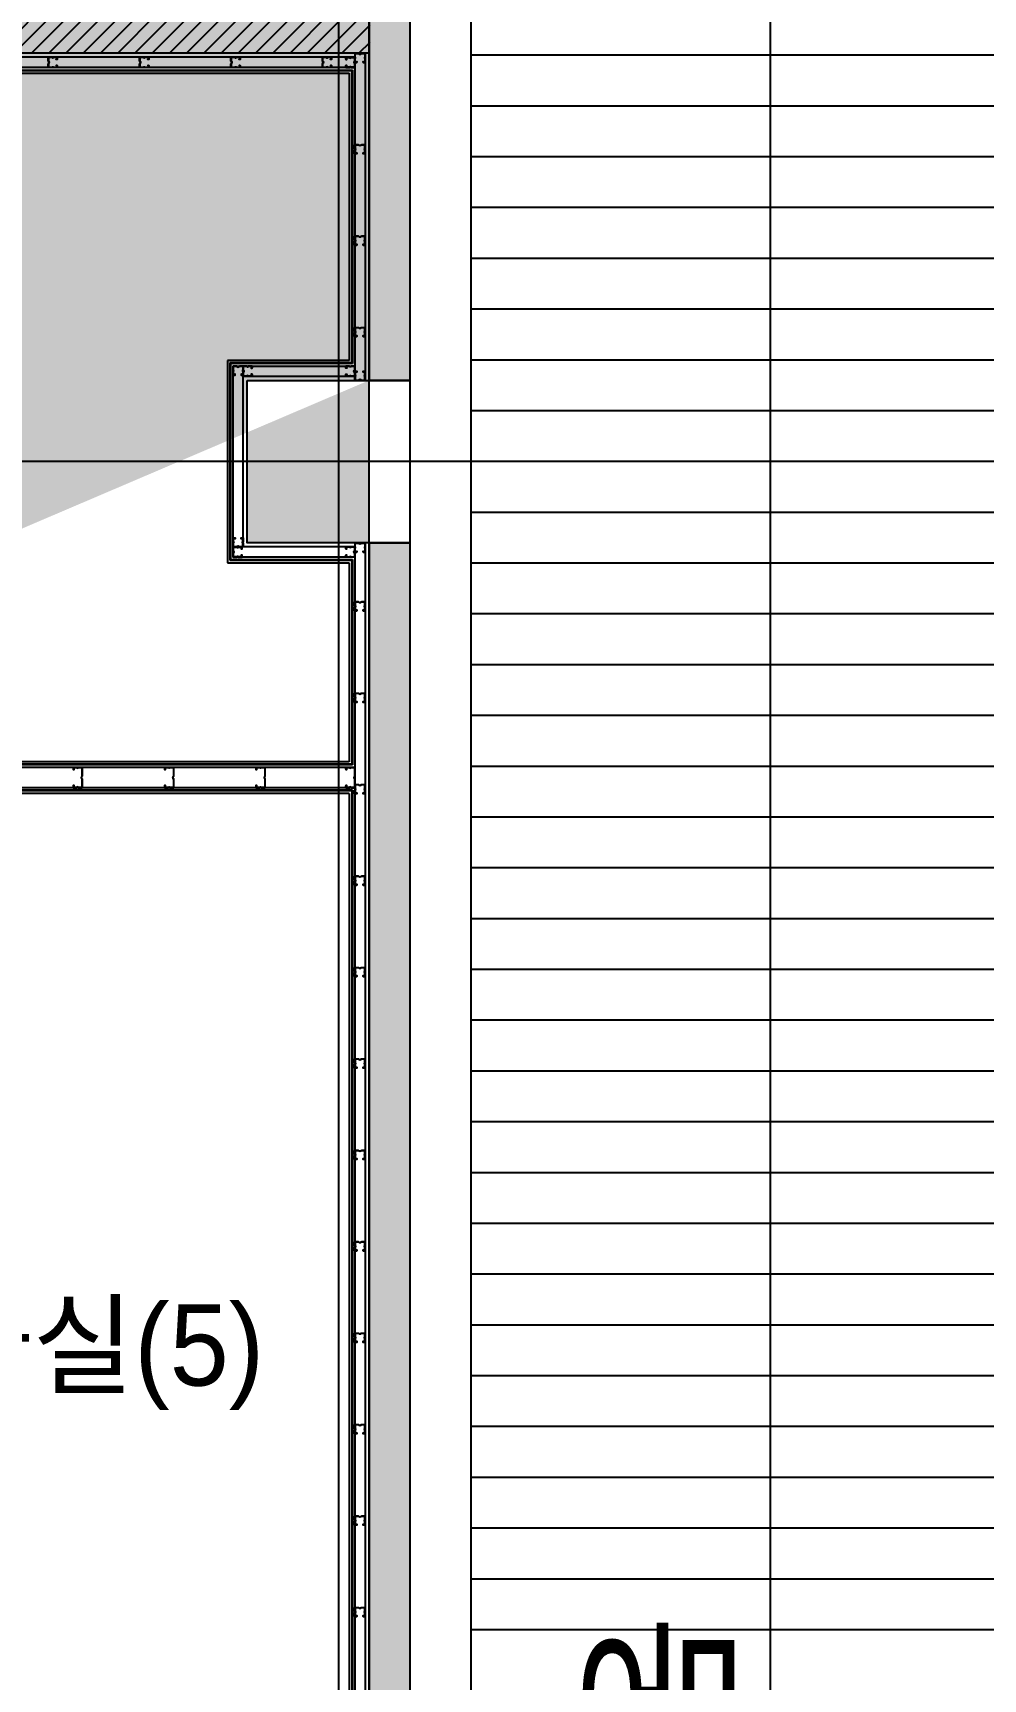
# Model space of a CAD drawing. Header units: metres. Extents: x 630750 to 860239, y 578133 to 726633.
# Drawn here: x 761499 to 766177, y 643418 to 651520 of the extents above; entities that cross this region are included whole.
import ezdxf

# ---------------------------------------------------------------- set-up
doc = ezdxf.new("R2010")
doc.units = ezdxf.units.M
doc.header["$LTSCALE"] = 300
doc.linetypes.add('CONTINOUS', pattern=[0])
doc.linetypes.add('업무시설_xr-base$0$CONTINOUS', pattern=[0])
for name, color, linetype in [('A-CEN-1', 1, 'Continuous'), ('A-CON', 2, 'Continuous'), ('A-ELE-7', 7, 'Continuous'), ('A-HAT', 8, 'Continuous'), ('A-TXT', 3, 'Continuous'), ('A-TXT-S', 3, 'Continuous'), ('A-WAL-BLK', 3, 'Continuous'), ('A-WALL-CONC', 2, 'Continuous'), ('KUK-DRYWALL', 4, 'Continuous'), ('KUK-WALL-DRYWALL', 4, 'Continuous'), ('KUK-공사제외', 252, 'CONTINOUS'), ('KUK-석고보드', 201, 'Continuous')]:
    doc.layers.add(name, color=color, linetype=linetype)
doc.styles.add('돋움', font='')
doc.styles.get('돋움').set_extended_font_data('Dotum')

# ---------------------------------------------------------------- blocks, each defined once
blk = doc.blocks.new('con1')
at = {"layer": 'A-WALL-CONC', "linetype": '업무시설_xr-base$0$CONTINOUS'}
h = blk.add_hatch(color=253, dxfattribs=at)
h.dxf.hatch_style = 1
h.paths.add_polyline_path([(-302595.9, -253222.2), (-301895.9, -253222.2), (-301895.9, -253922.2), (-302595.9, -253922.2)])
h.paths.add_polyline_path([(-384245.9, -253222.2), (-383545.9, -253222.2), (-383545.9, -253922.2), (-384245.9, -253922.2)])
h.paths.add_polyline_path([(-335095.9, -253172.2), (-334295.9, -253172.2), (-334295.9, -253972.2), (-335095.9, -253972.2)])
h.paths.add_polyline_path([(-354895.9, -253172.2), (-354095.9, -253172.2), (-354095.9, -253972.2), (-354895.9, -253972.2)])
h.paths.add_polyline_path([(-374695.9, -253172.2), (-373895.9, -253172.2), (-373895.9, -253972.2), (-374695.9, -253972.2)])
h.paths.add_polyline_path([(-325195.9, -253172.2), (-324395.9, -253172.2), (-324395.9, -253972.2), (-325195.9, -253972.2)])
h.paths.add_polyline_path([(-364745.9, -253222.2), (-364045.9, -253222.2), (-364045.9, -253922.2), (-364745.9, -253922.2)])
h.paths.add_polyline_path([(-344945.9, -253222.2), (-344245.9, -253222.2), (-344245.9, -253922.2), (-344945.9, -253922.2)])
h.paths.add_polyline_path([(-310045.9, -253222.2), (-309345.9, -253222.2), (-309345.9, -253922.2), (-310045.9, -253922.2)])
h.paths.add_polyline_path([(-318595.9, -253172.2), (-317795.9, -253172.2), (-317795.9, -253972.2), (-318595.9, -253972.2)])
h.paths.add_polyline_path([(-384245.9, -310859.9), (-383445.9, -310859.9), (-383445.9, -311659.9), (-384245.9, -311659.9)])
h.paths.add_polyline_path([(-384245.9, -305472.2), (-383445.9, -305472.2), (-383445.9, -306272.2), (-384245.9, -306272.2)])
h.paths.add_polyline_path([(-384245.9, -295572.2), (-383445.9, -295572.2), (-383445.9, -296372.2), (-384245.9, -296372.2)])
h.paths.add_polyline_path([(-384195.9, -276472.2), (-383595.9, -276472.2), (-383595.9, -275872.2), (-384195.9, -275872.2)])
h.paths.add_polyline_path([(-384245.9, -285672.2), (-383445.9, -285672.2), (-383445.9, -286472.2), (-384245.9, -286472.2)])
h.paths.add_polyline_path([(-384295.9, -269172.2), (-383495.9, -269172.2), (-383495.9, -269972.2), (-384295.9, -269972.2)])
h.paths.add_polyline_path([(-384295.9, -260672.2), (-383495.9, -260672.2), (-383495.9, -261472.2), (-384295.9, -261472.2)])
h.paths.add_polyline_path([(-376995.9, -285572.2), (-376195.9, -285572.2), (-376195.9, -286372.2), (-376995.9, -286372.2)], flags=17)
h.paths.add_polyline_path([(-374695.9, -276572.2), (-373895.9, -276572.2), (-373895.9, -275772.2), (-374695.9, -275772.2)], flags=17)
h.paths.add_polyline_path([(-364695.9, -285772.2), (-364095.9, -285772.2), (-364095.9, -286372.2), (-364695.9, -286372.2)], flags=17)
h.paths.add_polyline_path([(-364795.9, -275772.2), (-363995.9, -275772.2), (-363995.9, -276572.2), (-364795.9, -276572.2)], flags=17)
edge = h.paths.add_edge_path(flags=16)
edge.add_arc((-376495.9, -295972.2), 450, 0, 360)
edge = h.paths.add_edge_path(flags=16)
edge.add_arc((-354495.9, -302572.2), 450, 0, 360)
edge = h.paths.add_edge_path(flags=16)
edge.add_arc((-364395.9, -295972.2), 350, 0, 360)
edge = h.paths.add_edge_path(flags=16)
edge.add_arc((-354495.9, -295972.2), 450, 0, 360)
edge = h.paths.add_edge_path(flags=16)
edge.add_arc((-344595.9, -302572.2), 350, 0, 360)
edge = h.paths.add_edge_path(flags=16)
edge.add_arc((-344595.9, -295972.2), 350, 0, 360)
edge = h.paths.add_edge_path(flags=16)
edge.add_arc((-364395.9, -302572.2), 350, 0, 360)
h.paths.add_polyline_path([(-375978.1, -305715.7), (-376743.7, -305483.5), (-376976, -306249), (-376210.4, -306481.3)], flags=17)
h.paths.add_polyline_path([(-378097.8, -312701.2), (-378863.4, -312468.9), (-379095.6, -313234.5), (-378330.1, -313466.8)], flags=16)
h.paths.add_polyline_path([(-354767.9, -312099.6), (-355533.5, -311867.3), (-355765.8, -312632.8), (-355000.2, -312865.1)], flags=17)
h.paths.add_polyline_path([(-347591.1, -314277.3), (-348356.6, -314045), (-348588.9, -314810.6), (-347823.4, -315042.9)], flags=17)
h.paths.add_polyline_path([(-349725.3, -321310.6), (-350490.8, -321078.3), (-350723.1, -321843.9), (-349957.6, -322076.2)], flags=17)
h.paths.add_polyline_path([(-359198.7, -318436), (-359964.3, -318203.7), (-360196.6, -318969.2), (-359431, -319201.5)], flags=17)
edge = h.paths.add_edge_path(flags=16)
edge.add_arc((-324745.9, -312472.2), 450, 0, 360)
h.paths.add_polyline_path([(-318595.9, -311972.2), (-317795.9, -311972.2), (-317795.9, -312972.2), (-318595.9, -312972.2)], flags=17)
edge = h.paths.add_edge_path(flags=16)
edge.add_arc((-335145.9, -312472.2), 350, 0, 360)
edge = h.paths.add_edge_path(flags=16)
edge.add_arc((-338616.5, -317418.6), 450, 0, 360)
h.paths.add_polyline_path([(-340251.8, -324185.3), (-341017.4, -323953), (-341249.7, -324718.5), (-340484.1, -324950.8)], flags=17)
edge = h.paths.add_edge_path(flags=17)
edge.add_arc((-324745.9, -319072.2), 450, 0, 360)
h.paths.add_polyline_path([(-318695.9, -318672.2), (-317695.9, -318672.2), (-317695.9, -319472.2), (-318695.9, -319472.2)], flags=17)
h.paths.add_polyline_path([(-310095.9, -327072.2), (-309295.9, -327072.2), (-309295.9, -327872.2), (-310095.9, -327872.2)])
h.paths.add_polyline_path([(-316095.9, -322372.2), (-316095.9, -325422.2), (-311307.7, -325422.2), (-311307.7, -325222.2), (-315895.9, -325222.2), (-315895.9, -322572.2), (-309695.9, -322572.2), (-309695.9, -325222.2), (-310307.7, -325222.2), (-310307.7, -325422.2), (-309495.9, -325422.2), (-309495.9, -322372.2)], flags=17)
edge = h.paths.add_edge_path(flags=17)
edge.add_arc((-324795.9, -327472.2), 400, 0, 360)
edge = h.paths.add_edge_path(flags=17)
edge.add_arc((-318195.9, -329272.2), 450, 0, 360)
h.paths.add_polyline_path([(-310095.9, -331472.2), (-309295.9, -331472.2), (-309295.9, -332272.2), (-310095.9, -332272.2)])
edge = h.paths.add_edge_path(flags=16)
edge.add_arc((-334695.9, -302572.2), 350, 0, 360)
edge = h.paths.add_edge_path(flags=17)
edge.add_arc((-334695.9, -286072.2), 350, 0, 360)
edge = h.paths.add_edge_path(flags=16)
edge.add_arc((-334695.9, -295972.2), 350, 0, 360)
edge = h.paths.add_edge_path(flags=17)
edge.add_arc((-344595.9, -286072.2), 450, 0, 360)
h.paths.add_polyline_path([(-318595.9, -295472.2), (-317795.9, -295472.2), (-317795.9, -296472.2), (-318595.9, -296472.2)], flags=17)
h.paths.add_polyline_path([(-318595.9, -302072.2), (-317795.9, -302072.2), (-317795.9, -303072.2), (-318595.9, -303072.2)], flags=17)
edge = h.paths.add_edge_path(flags=16)
edge.add_arc((-324795.9, -302572.2), 450, 0, 360)
edge = h.paths.add_edge_path(flags=16)
edge.add_arc((-324795.9, -295972.2), 450, 0, 360)
edge = h.paths.add_edge_path(flags=17)
edge.add_arc((-324795.9, -286072.2), 450, 0, 360)
edge = h.paths.add_edge_path(flags=17)
edge.add_arc((-334695.9, -276172.2), 450, 0, 360)
edge = h.paths.add_edge_path(flags=17)
edge.add_arc((-344595.9, -276172.2), 450, 0, 360)
h.paths.add_polyline_path([(-318595.9, -275772.2), (-317795.9, -275772.2), (-317795.9, -276572.2), (-318595.9, -276572.2)], flags=17)
h.paths.add_polyline_path([(-318595.9, -285672.2), (-317795.9, -285672.2), (-317795.9, -286472.2), (-318595.9, -286472.2)], flags=17)
edge = h.paths.add_edge_path(flags=17)
edge.add_arc((-324795.9, -276172.2), 450, 0, 360)
h.paths.add_polyline_path([(-364795.9, -260672.2), (-363995.9, -260672.2), (-363995.9, -261472.2), (-364795.9, -261472.2)])
h.paths.add_polyline_path([(-364795.9, -269172.2), (-363995.9, -269172.2), (-363995.9, -269972.2), (-364795.9, -269972.2)], flags=17)
h.paths.add_polyline_path([(-325195.9, -269172.2), (-324395.9, -269172.2), (-324395.9, -269972.2), (-325195.9, -269972.2)], flags=17)
h.paths.add_polyline_path([(-310845.9, -260722.2), (-310045.9, -260722.2), (-310045.9, -261522.2), (-310845.9, -261522.2)], flags=17)
h.paths.add_polyline_path([(-325195.9, -260672.2), (-324395.9, -260672.2), (-324395.9, -261472.2), (-325195.9, -261472.2)])
h.paths.add_polyline_path([(-335095.9, -260672.2), (-334295.9, -260672.2), (-334295.9, -261472.2), (-335095.9, -261472.2)])
h.paths.add_polyline_path([(-344995.9, -260672.2), (-344195.9, -260672.2), (-344195.9, -261472.2), (-344995.9, -261472.2)])
h.paths.add_polyline_path([(-354895.9, -260672.2), (-354095.9, -260672.2), (-354095.9, -261472.2), (-354895.9, -261472.2)])
h.paths.add_polyline_path([(-354895.9, -269172.2), (-354095.9, -269172.2), (-354095.9, -269972.2), (-354895.9, -269972.2)], flags=17)
h.paths.add_polyline_path([(-344995.9, -269172.2), (-344195.9, -269172.2), (-344195.9, -269972.2), (-344995.9, -269972.2)], flags=17)
h.paths.add_polyline_path([(-335095.9, -269172.2), (-334295.9, -269172.2), (-334295.9, -269972.2), (-335095.9, -269972.2)], flags=17)
h.paths.add_polyline_path([(-310145.9, -275772.2), (-309345.9, -275772.2), (-309345.9, -276572.2), (-310145.9, -276572.2)])
h.paths.add_polyline_path([(-310145.9, -269172.2), (-309345.9, -269172.2), (-309345.9, -269972.2), (-310145.9, -269972.2)])
h.paths.add_polyline_path([(-309945.9, -312172.2), (-309345.9, -312172.2), (-309345.9, -312772.2), (-309945.9, -312772.2)], flags=17)
h.paths.add_polyline_path([(-309945.9, -302272.2), (-309345.9, -302272.2), (-309345.9, -302872.2), (-309945.9, -302872.2)], flags=17)
h.paths.add_polyline_path([(-310145.9, -295572.2), (-309345.9, -295572.2), (-309345.9, -296372.2), (-310145.9, -296372.2)])
h.paths.add_polyline_path([(-310145.9, -285672.2), (-309345.9, -285672.2), (-309345.9, -286472.2), (-310145.9, -286472.2)])
h.paths.add_polyline_path([(-366406.6, -311179.9), (-366585, -311089.4), (-367172.8, -312248.9), (-366994.4, -312339.4)], flags=16)
h.paths.add_polyline_path([(-367582.3, -313498.9), (-367760.7, -313408.4), (-368303.3, -314478.7), (-368124.9, -314569.2)], flags=16)
h.paths.add_polyline_path([(-374501.4, -323406.8), (-375266.9, -323174.5), (-375499.2, -323940), (-374733.7, -324172.3)], flags=17)
h.paths.add_polyline_path([(-380817, -321490.3), (-381582.5, -321258), (-381814.8, -322023.6), (-381049.3, -322255.9)])
h.paths.add_polyline_path([(-319504.7, -329605.3), (-319562.8, -329796.7), (-318586.8, -330092.9), (-318528.7, -329901.5)], flags=17)
h.paths.add_polyline_path([(-317399.5, -330244.1), (-317457.6, -330435.5), (-316481.5, -330731.7), (-316423.5, -330540.3)], flags=17)
h.paths.add_polyline_path([(-315294.3, -330882.9), (-315352.4, -331074.3), (-314376.3, -331370.5), (-314318.3, -331179.1)], flags=17)
h.paths.add_polyline_path([(-313189.1, -331521.7), (-313247.2, -331713.1), (-312271.1, -332009.3), (-312213, -331817.9)], flags=17)
h.paths.add_polyline_path([(-311083.9, -332160.5), (-311142, -332351.9), (-310165.9, -332648.1), (-310107.8, -332456.7)], flags=17)
h.paths.add_polyline_path([(-308978.7, -332799.4), (-309036.7, -332990.7), (-308060.7, -333286.9), (-308002.6, -333095.5)])
h.paths.add_polyline_path([(-306873.5, -333438.2), (-306931.5, -333629.5), (-305955.5, -333925.7), (-305897.4, -333734.3)])
h.paths.add_polyline_path([(-321610, -328966.5), (-321668, -329157.9), (-320692, -329454.1), (-320633.9, -329262.7)], flags=17)
h.paths.add_polyline_path([(-304768.2, -334077), (-304826.3, -334268.4), (-303850.3, -334564.5), (-303792.2, -334373.1)])
h.paths.add_polyline_path([(-366379.8, -308837.3), (-366525.2, -309124), (-365780.1, -309501.8), (-365997.1, -309929.9), (-365818.7, -310020.4), (-365281.9, -308961.4), (-368992.7, -307835.4), (-369050.7, -308026.8), (-368955, -308055.9), (-369303.5, -309204.2), (-369399.2, -309175.1), (-369457.2, -309366.5), (-369361.5, -309395.5), (-371190.9, -315424.1), (-373726.7, -314654.6), (-371897.4, -308626.1), (-370414.2, -309076.1), (-370356.1, -308884.7), (-371839.3, -308434.7), (-371490.9, -307286.4), (-370007.6, -307736.5), (-369949.6, -307545.1), (-371624.2, -307036.9), (-373976.1, -314787.9), (-369001.2, -316297.6), (-368712.8, -315728.7), (-368891.1, -315638.2), (-369103.7, -316057.4), (-370999.5, -315482.2), (-368763.6, -308113.9)], flags=17)
edge = h.paths.add_edge_path()
edge.add_line((-317995.9, -269122.2), (-318195.9, -269122.2))
edge.add_line((-318195.9, -266622.2), (-317995.9, -266622.2))
edge.add_line((-318195.9, -265972.2), (-318195.9, -266622.2))
edge.add_line((-318195.9, -269122.2), (-318195.9, -269672.2))
edge.add_line((-317995.9, -269472.2), (-317995.9, -269122.2))
edge.add_line((-317995.9, -266622.2), (-317995.9, -265972.2))
edge.add_line((-317070.9, -260922.2), (-317070.9, -260722.2))
edge.add_line((-317070.9, -260722.2), (-314895.9, -260722.2))
edge.add_line((-314895.9, -260722.2), (-314895.9, -260922.2))
edge.add_line((-314895.9, -260922.2), (-317070.9, -260922.2))
edge.add_line((-318195.9, -265972.2), (-321995.9, -265972.2))
edge.add_line((-321995.9, -265972.2), (-321995.9, -262022.2))
edge.add_line((-321995.9, -262022.2), (-321795.9, -262022.2))
edge.add_line((-321795.9, -262022.2), (-321795.9, -262922.2))
edge.add_line((-321795.9, -262922.2), (-321695.9, -262922.2))
edge.add_line((-321695.9, -262922.2), (-321695.9, -263122.2))
edge.add_line((-321695.9, -263122.2), (-321795.9, -263122.2))
edge.add_line((-321795.9, -263122.2), (-321795.9, -265772.2))
edge.add_line((-321795.9, -265772.2), (-314195.9, -265772.2))
edge.add_line((-314195.9, -265772.2), (-314195.9, -263122.2))
edge.add_line((-314195.9, -263122.2), (-320695.9, -263122.2))
edge.add_line((-320695.9, -263122.2), (-320695.9, -262922.2))
edge.add_line((-320695.9, -262922.2), (-319545.9, -262922.2))
edge.add_line((-319545.9, -262922.2), (-319545.9, -260922.2))
edge.add_line((-319545.9, -260922.2), (-321795.9, -260922.2))
edge.add_line((-321795.9, -260922.2), (-321795.9, -261022.2))
edge.add_line((-321795.9, -261022.2), (-321995.9, -261022.2))
edge.add_line((-321995.9, -261022.2), (-321995.9, -260722.2))
edge.add_line((-321995.9, -260722.2), (-317770.9, -260722.2))
edge.add_line((-317770.9, -260722.2), (-317770.9, -260922.2))
edge.add_line((-317995.9, -269472.2), (-314195.9, -269472.2))
edge.add_line((-314195.9, -269472.2), (-314195.9, -265972.2))
edge.add_line((-314195.9, -265972.2), (-317995.9, -265972.2))
edge.add_line((-317770.9, -260922.2), (-319345.9, -260922.2))
edge.add_line((-319345.9, -260922.2), (-319345.9, -262922.2))
edge.add_line((-319345.9, -262922.2), (-314195.9, -262922.2))
edge.add_line((-314195.9, -262922.2), (-314195.9, -260722.2))
edge.add_line((-314195.9, -260722.2), (-313995.9, -260722.2))
edge.add_line((-313995.9, -260722.2), (-313995.9, -269672.2))
edge.add_line((-313995.9, -269672.2), (-318195.9, -269672.2))
edge.add_line((-309345.9, -286472.2), (-309345.9, -312772.2))
edge.add_line((-309545.9, -302872.2), (-309545.9, -312172.2))
edge.add_line((-309545.9, -296372.2), (-309545.9, -302272.2))
edge.add_line((-309545.9, -286472.2), (-309545.9, -295572.2))
edge.add_line((-375426.6, -323700.8), (-380976.7, -322016.6))
edge.add_line((-334860, -324841.4), (-335146.9, -325786.6))
edge.add_line((-334660.1, -325215.5), (-334859.8, -325873.7))
edge.add_line((-324795.9, -328208.8), (-324795.9, -327872.2))
edge.add_line((-324595.9, -328060.4), (-324595.9, -327818.6))
edge.add_line((-324795.9, -328208.8), (-322797.2, -328815.2))
edge.add_line((-322797.2, -328815.2), (-322739.1, -328623.9))
edge.add_line((-322739.1, -328623.9), (-324595.9, -328060.4))
edge.add_line((-337531.2, -334677.3), (-338201, -334474.1))
edge.add_line((-338201, -334474.1), (-338404.3, -335143.9))
edge.add_line((-338404.3, -335143.9), (-337734.4, -335347.2))
edge.add_line((-337734.4, -335347.2), (-337531.2, -334677.3))
edge = h.paths.add_edge_path()
edge.add_line((-339857.9, -323400.5), (-339799.8, -323209.1))
edge.add_line((-339799.8, -323209.1), (-337930.3, -317052.2))
edge.add_line((-337930.3, -317052.2), (-338217.3, -316965))
edge.add_line((-338217.3, -316965), (-338268.5, -317133.4))
edge.add_arc((-338616.5, -317418.6), 450, -73.11347, 39.33184, ccw=False)
edge.add_line((-338485.8, -317849.2), (-340145, -323313.3))
edge.add_line((-340145, -323313.3), (-339857.9, -323400.5))
h = blk.add_hatch(color=253, dxfattribs=at)
h.dxf.hatch_style = 1
h.paths.add_polyline_path([(-309545.9, -286472.2), (-309345.9, -286472.2), (-309345.9, -295572.2), (-309545.9, -295572.2)])
h = blk.add_hatch(color=253, dxfattribs=at)
h.dxf.hatch_style = 1
h.paths.add_polyline_path([(-309545.9, -296372.2), (-309345.9, -296372.2), (-309345.9, -302272.2), (-309545.9, -302272.2)])
at = {"layer": 'A-CON'}
for points in [[(-309545.9, -286472.2), (-309345.9, -286472.2), (-309345.9, -295572.2), (-309545.9, -295572.2)], [(-310145.9, -295572.2), (-309345.9, -295572.2), (-309345.9, -296372.2), (-310145.9, -296372.2)], [(-309545.9, -296372.2), (-309345.9, -296372.2), (-309345.9, -302272.2), (-309545.9, -302272.2)]]:
    blk.add_lwpolyline(points, close=True, dxfattribs=at)
at = {"layer": 'A-WALL-CONC'}
for p, q in [((-309545.9, -286472.2), (-309545.9, -295572.2)), ((-309345.9, -286472.2), (-309345.9, -312772.2)), ((-309545.9, -296372.2), (-309545.9, -302272.2))]:
    blk.add_line(p, q, dxfattribs=at)

msp = doc.modelspace()

# ---------------------------------------------------------------- hatches: boundary and pattern name
at = {"layer": 'A-WAL-BLK'}
h = msp.add_hatch(dxfattribs=at)
h.set_pattern_fill('ANSI31', color=251, scale=60, style=0)
h.set_pattern_definition([(45, (1072705.25, 440364.125), (-42.426407, 42.426407), [])])
h.paths.add_polyline_path([(754109.4, 649910.2), (754109.4, 651620.2), (763159.4, 651620.2), (763159.4, 651420.2), (754309.4, 651420.2), (754309.4, 649910.2)])

# ---------------------------------------------------------------- linework, layer by layer
at = {"layer": 'A-CEN-1', "linetype": 'Continuous'}
for p, q in [((763004.4, 708258.8), (763004.4, 599232.8)), ((796986.4, 649410.2), (657202.6, 649410.2))]:
    msp.add_line(p, q, dxfattribs=at)
at = {"layer": 'A-CON'}
msp.add_lwpolyline([(762554.4, 649810.2), (763354.4, 649810.2), (763354.4, 649010.2), (762554.4, 649010.2)], close=True, dxfattribs=at)
at = {"layer": 'A-ELE-7'}
for p, q in [((763654.4, 658960.2), (763654.4, 632267.5)), ((765129.4, 658960.2), (765129.4, 632267.5))]:
    msp.add_line(p, q, dxfattribs=at)
at = {"layer": 'A-HAT'}
for p, q in [((769854.4, 651410.2), (763654.4, 651410.2)), ((769854.4, 651160.2), (763654.4, 651160.2)), ((769854.4, 650910.2), (763654.4, 650910.2)), ((769854.4, 650660.2), (763654.4, 650660.2)), ((769854.4, 650410.2), (763654.4, 650410.2)), ((769854.4, 650160.2), (763654.4, 650160.2)), ((769854.4, 649910.2), (763654.4, 649910.2)), ((769854.4, 649660.2), (763654.4, 649660.2)), ((769854.4, 649410.2), (763654.4, 649410.2)), ((769854.4, 649160.2), (763654.4, 649160.2)), ((769854.4, 648910.2), (763654.4, 648910.2)), ((769854.4, 648660.2), (763654.4, 648660.2)), ((769854.4, 648410.2), (763654.4, 648410.2)), ((769854.4, 648160.2), (763654.4, 648160.2)), ((769854.4, 647910.2), (763654.4, 647910.2)), ((769854.4, 647660.2), (763654.4, 647660.2)), ((769854.4, 647410.2), (763654.4, 647410.2)), ((769854.4, 647160.2), (763654.4, 647160.2)), ((769854.4, 646910.2), (763654.4, 646910.2)), ((769854.4, 646660.2), (763654.4, 646660.2)), ((769854.4, 646410.2), (763654.4, 646410.2)), ((769854.4, 646160.2), (763654.4, 646160.2)), ((769854.4, 645910.2), (763654.4, 645910.2)), ((769854.4, 645660.2), (763654.4, 645660.2)), ((769854.4, 645410.2), (763654.4, 645410.2)), ((769854.4, 645160.2), (763654.4, 645160.2)), ((769854.4, 644910.2), (763654.4, 644910.2)), ((769854.4, 644660.2), (763654.4, 644660.2)), ((769854.4, 644410.2), (763654.4, 644410.2)), ((769854.4, 644160.2), (763654.4, 644160.2)), ((769854.4, 643910.2), (763654.4, 643910.2)), ((769854.4, 643660.2), (763654.4, 643660.2))]:
    msp.add_line(p, q, dxfattribs=at)
at = {"layer": 'A-WAL-BLK'}
msp.add_line((763154.4, 651420.2), (754104.4, 651420.2), dxfattribs=at)
at = {"layer": 'KUK-DRYWALL', "color": 8}
for points in [[(761618.4, 651360.2), (761619.4, 651360.2), (761619.4, 651350.2), (761599.4, 651350.2, 1), (761594.4, 651350.2), (761574.4, 651350.2), (761574.4, 651368.7, 0.589997), (761574.4, 651381.7), (761574.4, 651400.2), (761594.4, 651400.2, 1), (761599.4, 651400.2), (761619.4, 651400.2), (761619.4, 651390.2), (761614.4, 651390.2), (761614.4, 651391.2), (761618.4, 651391.2), (761618.4, 651399.2), (761600.3, 651399.2, -0.745356), (761593.6, 651399.2), (761575.4, 651399.2), (761575.4, 651382.3, -0.542783), (761575.4, 651368.2), (761575.4, 651351.2), (761593.6, 651351.2, -0.745356), (761600.3, 651351.2), (761618.4, 651351.2), (761618.4, 651359.2), (761614.4, 651359.2), (761614.4, 651360.2), (761619.4, 651360.2)], [(762068.4, 651360.2), (762069.4, 651360.2), (762069.4, 651350.2), (762049.4, 651350.2, 1), (762044.4, 651350.2), (762024.4, 651350.2), (762024.4, 651368.7, 0.589997), (762024.4, 651381.7), (762024.4, 651400.2), (762044.4, 651400.2, 1), (762049.4, 651400.2), (762069.4, 651400.2), (762069.4, 651390.2), (762064.4, 651390.2), (762064.4, 651391.2), (762068.4, 651391.2), (762068.4, 651399.2), (762050.3, 651399.2, -0.745356), (762043.6, 651399.2), (762025.4, 651399.2), (762025.4, 651382.3, -0.542783), (762025.4, 651368.2), (762025.4, 651351.2), (762043.6, 651351.2, -0.745356), (762050.3, 651351.2), (762068.4, 651351.2), (762068.4, 651359.2), (762064.4, 651359.2), (762064.4, 651360.2), (762069.4, 651360.2)], [(762518.4, 651360.2), (762519.4, 651360.2), (762519.4, 651350.2), (762499.4, 651350.2, 1), (762494.4, 651350.2), (762474.4, 651350.2), (762474.4, 651368.7, 0.589997), (762474.4, 651381.7), (762474.4, 651400.2), (762494.4, 651400.2, 1), (762499.4, 651400.2), (762519.4, 651400.2), (762519.4, 651390.2), (762514.4, 651390.2), (762514.4, 651391.2), (762518.4, 651391.2), (762518.4, 651399.2), (762500.3, 651399.2, -0.745356), (762493.6, 651399.2), (762475.4, 651399.2), (762475.4, 651382.3, -0.542783), (762475.4, 651368.2), (762475.4, 651351.2), (762493.6, 651351.2, -0.745356), (762500.3, 651351.2), (762518.4, 651351.2), (762518.4, 651359.2), (762514.4, 651359.2), (762514.4, 651360.2), (762519.4, 651360.2)], [(762968.4, 651360.2), (762969.4, 651360.2), (762969.4, 651350.2), (762949.4, 651350.2, 1), (762944.4, 651350.2), (762924.4, 651350.2), (762924.4, 651368.7, 0.589997), (762924.4, 651381.7), (762924.4, 651400.2), (762944.4, 651400.2, 1), (762949.4, 651400.2), (762969.4, 651400.2), (762969.4, 651390.2), (762964.4, 651390.2), (762964.4, 651391.2), (762968.4, 651391.2), (762968.4, 651399.2), (762950.3, 651399.2, -0.745356), (762943.6, 651399.2), (762925.4, 651399.2), (762925.4, 651382.3, -0.542783), (762925.4, 651368.2), (762925.4, 651351.2), (762943.6, 651351.2, -0.745356), (762950.3, 651351.2), (762968.4, 651351.2), (762968.4, 651359.2), (762964.4, 651359.2), (762964.4, 651360.2), (762969.4, 651360.2)], [(763040.4, 651360.2), (763039.4, 651360.2), (763039.4, 651350.2), (763059.4, 651350.2, -1), (763064.4, 651350.2), (763084.4, 651350.2), (763084.4, 651368.7, -0.589997), (763084.4, 651381.7), (763084.4, 651400.2), (763064.4, 651400.2, -1), (763059.4, 651400.2), (763039.4, 651400.2), (763039.4, 651390.2), (763044.4, 651390.2), (763044.4, 651391.2), (763040.4, 651391.2), (763040.4, 651399.2), (763058.5, 651399.2, 0.745356), (763065.3, 651399.2), (763083.4, 651399.2), (763083.4, 651382.3, 0.542783), (763083.4, 651368.2), (763083.4, 651351.2), (763065.3, 651351.2, 0.745356), (763058.5, 651351.2), (763040.4, 651351.2), (763040.4, 651359.2), (763044.4, 651359.2), (763044.4, 651360.2), (763039.4, 651360.2)], [(763124.4, 651376.2), (763124.4, 651375.2), (763134.4, 651375.2), (763134.4, 651395.2, -1), (763134.4, 651400.2), (763134.4, 651420.2), (763115.9, 651420.2, -0.589997), (763102.9, 651420.2), (763084.4, 651420.2), (763084.4, 651400.2, -1), (763084.4, 651395.2), (763084.4, 651375.2), (763094.4, 651375.2), (763094.4, 651380.2), (763093.4, 651380.2), (763093.4, 651376.2), (763085.4, 651376.2), (763085.4, 651394.4, 0.745356), (763085.4, 651401.1), (763085.4, 651419.2), (763102.3, 651419.2, 0.542783), (763116.5, 651419.2), (763133.4, 651419.2), (763133.4, 651401.1, 0.745356), (763133.4, 651394.4), (763133.4, 651376.2), (763125.4, 651376.2), (763125.4, 651380.2), (763124.4, 651380.2), (763124.4, 651375.2)], [(763094.4, 650926.2), (763094.4, 650925.2), (763084.4, 650925.2), (763084.4, 650945.2, 1), (763084.4, 650950.2), (763084.4, 650970.2), (763102.9, 650970.2, 0.589997), (763115.9, 650970.2), (763134.4, 650970.2), (763134.4, 650950.2, 1), (763134.4, 650945.2), (763134.4, 650925.2), (763124.4, 650925.2), (763124.4, 650930.2), (763125.4, 650930.2), (763125.4, 650926.2), (763133.4, 650926.2), (763133.4, 650944.4, -0.745356), (763133.4, 650951.1), (763133.4, 650969.2), (763116.5, 650969.2, -0.542783), (763102.3, 650969.2), (763085.4, 650969.2), (763085.4, 650951.1, -0.745356), (763085.4, 650944.4), (763085.4, 650926.2), (763093.4, 650926.2), (763093.4, 650930.2), (763094.4, 650930.2), (763094.4, 650925.2)], [(763094.4, 650476.2), (763094.4, 650475.2), (763084.4, 650475.2), (763084.4, 650495.2, 1), (763084.4, 650500.2), (763084.4, 650520.2), (763102.9, 650520.2, 0.589997), (763115.9, 650520.2), (763134.4, 650520.2), (763134.4, 650500.2, 1), (763134.4, 650495.2), (763134.4, 650475.2), (763124.4, 650475.2), (763124.4, 650480.2), (763125.4, 650480.2), (763125.4, 650476.2), (763133.4, 650476.2), (763133.4, 650494.4, -0.745356), (763133.4, 650501.1), (763133.4, 650519.2), (763116.5, 650519.2, -0.542783), (763102.3, 650519.2), (763085.4, 650519.2), (763085.4, 650501.1, -0.745356), (763085.4, 650494.4), (763085.4, 650476.2), (763093.4, 650476.2), (763093.4, 650480.2), (763094.4, 650480.2), (763094.4, 650475.2)], [(763094.4, 650026.2), (763094.4, 650025.2), (763084.4, 650025.2), (763084.4, 650045.2, 1), (763084.4, 650050.2), (763084.4, 650070.2), (763102.9, 650070.2, 0.589997), (763115.9, 650070.2), (763134.4, 650070.2), (763134.4, 650050.2, 1), (763134.4, 650045.2), (763134.4, 650025.2), (763124.4, 650025.2), (763124.4, 650030.2), (763125.4, 650030.2), (763125.4, 650026.2), (763133.4, 650026.2), (763133.4, 650044.4, -0.745356), (763133.4, 650051.1), (763133.4, 650069.2), (763116.5, 650069.2, -0.542783), (763102.3, 650069.2), (763085.4, 650069.2), (763085.4, 650051.1, -0.745356), (763085.4, 650044.4), (763085.4, 650026.2), (763093.4, 650026.2), (763093.4, 650030.2), (763094.4, 650030.2), (763094.4, 650025.2)], [(762524.4, 649836.2), (762524.4, 649835.2), (762534.4, 649835.2), (762534.4, 649855.2, -1), (762534.4, 649860.2), (762534.4, 649880.2), (762515.9, 649880.2, -0.589997), (762502.9, 649880.2), (762484.4, 649880.2), (762484.4, 649860.2, -1), (762484.4, 649855.2), (762484.4, 649835.2), (762494.4, 649835.2), (762494.4, 649840.2), (762493.4, 649840.2), (762493.4, 649836.2), (762485.4, 649836.2), (762485.4, 649854.4, 0.745356), (762485.4, 649861.1), (762485.4, 649879.2), (762502.3, 649879.2, 0.542783), (762516.5, 649879.2), (762533.4, 649879.2), (762533.4, 649861.1, 0.745356), (762533.4, 649854.4), (762533.4, 649836.2), (762525.4, 649836.2), (762525.4, 649840.2), (762524.4, 649840.2), (762524.4, 649835.2)], [(762578.4, 649870.2), (762579.4, 649870.2), (762579.4, 649880.2), (762559.4, 649880.2, -1), (762554.4, 649880.2), (762534.4, 649880.2), (762534.4, 649861.7, -0.589997), (762534.4, 649848.7), (762534.4, 649830.2), (762554.4, 649830.2, -1), (762559.4, 649830.2), (762579.4, 649830.2), (762579.4, 649840.2), (762574.4, 649840.2), (762574.4, 649839.2), (762578.4, 649839.2), (762578.4, 649831.2), (762560.3, 649831.2, 0.745356), (762553.5, 649831.2), (762535.4, 649831.2), (762535.4, 649848.2, 0.542783), (762535.4, 649862.3), (762535.4, 649879.2), (762553.5, 649879.2, 0.745356), (762560.3, 649879.2), (762578.4, 649879.2), (762578.4, 649871.2), (762574.4, 649871.2), (762574.4, 649870.2), (762579.4, 649870.2)], [(763040.4, 649870.2), (763039.4, 649870.2), (763039.4, 649880.2), (763059.4, 649880.2, 1), (763064.4, 649880.2), (763084.4, 649880.2), (763084.4, 649861.7, 0.589997), (763084.4, 649848.7), (763084.4, 649830.2), (763064.4, 649830.2, 1), (763059.4, 649830.2), (763039.4, 649830.2), (763039.4, 649840.2), (763044.4, 649840.2), (763044.4, 649839.2), (763040.4, 649839.2), (763040.4, 649831.2), (763058.5, 649831.2, -0.745356), (763065.3, 649831.2), (763083.4, 649831.2), (763083.4, 649848.2, -0.542783), (763083.4, 649862.3), (763083.4, 649879.2), (763065.3, 649879.2, -0.745356), (763058.5, 649879.2), (763040.4, 649879.2), (763040.4, 649871.2), (763044.4, 649871.2), (763044.4, 649870.2), (763039.4, 649870.2)], [(763124.4, 649854.2), (763124.4, 649855.2), (763134.4, 649855.2), (763134.4, 649835.2, 1), (763134.4, 649830.2), (763134.4, 649810.2), (763115.9, 649810.2, 0.589997), (763102.9, 649810.2), (763084.4, 649810.2), (763084.4, 649830.2, 1), (763084.4, 649835.2), (763084.4, 649855.2), (763094.4, 649855.2), (763094.4, 649850.2), (763093.4, 649850.2), (763093.4, 649854.2), (763085.4, 649854.2), (763085.4, 649836.1, -0.745356), (763085.4, 649829.4), (763085.4, 649811.2), (763102.3, 649811.2, -0.542783), (763116.5, 649811.2), (763133.4, 649811.2), (763133.4, 649829.4, -0.745356), (763133.4, 649836.1), (763133.4, 649854.2), (763125.4, 649854.2), (763125.4, 649850.2), (763124.4, 649850.2), (763124.4, 649855.2)], [(762524.4, 649034.2), (762524.4, 649035.2), (762534.4, 649035.2), (762534.4, 649015.2, 1), (762534.4, 649010.2), (762534.4, 648990.2), (762515.9, 648990.2, 0.589997), (762502.9, 648990.2), (762484.4, 648990.2), (762484.4, 649010.2, 1), (762484.4, 649015.2), (762484.4, 649035.2), (762494.4, 649035.2), (762494.4, 649030.2), (762493.4, 649030.2), (762493.4, 649034.2), (762485.4, 649034.2), (762485.4, 649016.1, -0.745356), (762485.4, 649009.4), (762485.4, 648991.2), (762502.3, 648991.2, -0.542783), (762516.5, 648991.2), (762533.4, 648991.2), (762533.4, 649009.4, -0.745356), (762533.4, 649016.1), (762533.4, 649034.2), (762525.4, 649034.2), (762525.4, 649030.2), (762524.4, 649030.2), (762524.4, 649035.2)], [(762528.4, 648980.2), (762529.4, 648980.2), (762529.4, 648990.2), (762509.4, 648990.2, -1), (762504.4, 648990.2), (762484.4, 648990.2), (762484.4, 648971.7, -0.589997), (762484.4, 648958.7), (762484.4, 648940.2), (762504.4, 648940.2, -1), (762509.4, 648940.2), (762529.4, 648940.2), (762529.4, 648950.2), (762524.4, 648950.2), (762524.4, 648949.2), (762528.4, 648949.2), (762528.4, 648941.2), (762510.3, 648941.2, 0.745356), (762503.5, 648941.2), (762485.4, 648941.2), (762485.4, 648958.2, 0.542783), (762485.4, 648972.3), (762485.4, 648989.2), (762503.5, 648989.2, 0.745356), (762510.3, 648989.2), (762528.4, 648989.2), (762528.4, 648981.2), (762524.4, 648981.2), (762524.4, 648980.2), (762529.4, 648980.2)], [(763040.4, 648980.2), (763039.4, 648980.2), (763039.4, 648990.2), (763059.4, 648990.2, 1), (763064.4, 648990.2), (763084.4, 648990.2), (763084.4, 648971.7, 0.589997), (763084.4, 648958.7), (763084.4, 648940.2), (763064.4, 648940.2, 1), (763059.4, 648940.2), (763039.4, 648940.2), (763039.4, 648950.2), (763044.4, 648950.2), (763044.4, 648949.2), (763040.4, 648949.2), (763040.4, 648941.2), (763058.5, 648941.2, -0.745356), (763065.3, 648941.2), (763083.4, 648941.2), (763083.4, 648958.2, -0.542783), (763083.4, 648972.3), (763083.4, 648989.2), (763065.3, 648989.2, -0.745356), (763058.5, 648989.2), (763040.4, 648989.2), (763040.4, 648981.2), (763044.4, 648981.2), (763044.4, 648980.2), (763039.4, 648980.2)], [(763124.4, 648966.2), (763124.4, 648965.2), (763134.4, 648965.2), (763134.4, 648985.2, -1), (763134.4, 648990.2), (763134.4, 649010.2), (763115.9, 649010.2, -0.589997), (763102.9, 649010.2), (763084.4, 649010.2), (763084.4, 648990.2, -1), (763084.4, 648985.2), (763084.4, 648965.2), (763094.4, 648965.2), (763094.4, 648970.2), (763093.4, 648970.2), (763093.4, 648966.2), (763085.4, 648966.2), (763085.4, 648984.4, 0.745356), (763085.4, 648991.1), (763085.4, 649009.2), (763102.3, 649009.2, 0.542783), (763116.5, 649009.2), (763133.4, 649009.2), (763133.4, 648991.1, 0.745356), (763133.4, 648984.4), (763133.4, 648966.2), (763125.4, 648966.2), (763125.4, 648970.2), (763124.4, 648970.2), (763124.4, 648965.2)], [(763094.4, 648676.2), (763094.4, 648675.2), (763084.4, 648675.2), (763084.4, 648695.2, 1), (763084.4, 648700.2), (763084.4, 648720.2), (763102.9, 648720.2, 0.589997), (763115.9, 648720.2), (763134.4, 648720.2), (763134.4, 648700.2, 1), (763134.4, 648695.2), (763134.4, 648675.2), (763124.4, 648675.2), (763124.4, 648680.2), (763125.4, 648680.2), (763125.4, 648676.2), (763133.4, 648676.2), (763133.4, 648694.4, -0.745356), (763133.4, 648701.1), (763133.4, 648719.2), (763116.5, 648719.2, -0.542783), (763102.3, 648719.2), (763085.4, 648719.2), (763085.4, 648701.1, -0.745356), (763085.4, 648694.4), (763085.4, 648676.2), (763093.4, 648676.2), (763093.4, 648680.2), (763094.4, 648680.2), (763094.4, 648675.2)], [(763094.4, 648226.2), (763094.4, 648225.2), (763084.4, 648225.2), (763084.4, 648245.2, 1), (763084.4, 648250.2), (763084.4, 648270.2), (763102.9, 648270.2, 0.589997), (763115.9, 648270.2), (763134.4, 648270.2), (763134.4, 648250.2, 1), (763134.4, 648245.2), (763134.4, 648225.2), (763124.4, 648225.2), (763124.4, 648230.2), (763125.4, 648230.2), (763125.4, 648226.2), (763133.4, 648226.2), (763133.4, 648244.4, -0.745356), (763133.4, 648251.1), (763133.4, 648269.2), (763116.5, 648269.2, -0.542783), (763102.3, 648269.2), (763085.4, 648269.2), (763085.4, 648251.1, -0.745356), (763085.4, 648244.4), (763085.4, 648226.2), (763093.4, 648226.2), (763093.4, 648230.2), (763094.4, 648230.2), (763094.4, 648225.2)], [(761698.4, 647815.2), (761697.4, 647815.2), (761697.4, 647805.2), (761717.4, 647805.2, -1), (761722.4, 647805.2), (761742.4, 647805.2), (761742.4, 647848.7, -0.589997), (761742.4, 647861.7), (761742.4, 647905.2), (761722.4, 647905.2, -1), (761717.4, 647905.2), (761697.4, 647905.2), (761697.4, 647895.2), (761702.4, 647895.2), (761702.4, 647896.2), (761698.4, 647896.2), (761698.4, 647904.2), (761716.5, 647904.2, 0.745356), (761723.2, 647904.2), (761741.4, 647904.2), (761741.4, 647862.3, 0.542783), (761741.4, 647848.2), (761741.4, 647806.2), (761723.2, 647806.2, 0.745356), (761716.5, 647806.2), (761698.4, 647806.2), (761698.4, 647814.2), (761702.4, 647814.2), (761702.4, 647815.2), (761697.4, 647815.2)], [(762148.4, 647815.2), (762147.4, 647815.2), (762147.4, 647805.2), (762167.4, 647805.2, -1), (762172.4, 647805.2), (762192.4, 647805.2), (762192.4, 647848.7, -0.589997), (762192.4, 647861.7), (762192.4, 647905.2), (762172.4, 647905.2, -1), (762167.4, 647905.2), (762147.4, 647905.2), (762147.4, 647895.2), (762152.4, 647895.2), (762152.4, 647896.2), (762148.4, 647896.2), (762148.4, 647904.2), (762166.5, 647904.2, 0.745356), (762173.2, 647904.2), (762191.4, 647904.2), (762191.4, 647862.3, 0.542783), (762191.4, 647848.2), (762191.4, 647806.2), (762173.2, 647806.2, 0.745356), (762166.5, 647806.2), (762148.4, 647806.2), (762148.4, 647814.2), (762152.4, 647814.2), (762152.4, 647815.2), (762147.4, 647815.2)], [(762598.4, 647815.2), (762597.4, 647815.2), (762597.4, 647805.2), (762617.4, 647805.2, -1), (762622.4, 647805.2), (762642.4, 647805.2), (762642.4, 647848.7, -0.589997), (762642.4, 647861.7), (762642.4, 647905.2), (762622.4, 647905.2, -1), (762617.4, 647905.2), (762597.4, 647905.2), (762597.4, 647895.2), (762602.4, 647895.2), (762602.4, 647896.2), (762598.4, 647896.2), (762598.4, 647904.2), (762616.5, 647904.2, 0.745356), (762623.2, 647904.2), (762641.4, 647904.2), (762641.4, 647862.3, 0.542783), (762641.4, 647848.2), (762641.4, 647806.2), (762623.2, 647806.2, 0.745356), (762616.5, 647806.2), (762598.4, 647806.2), (762598.4, 647814.2), (762602.4, 647814.2), (762602.4, 647815.2), (762597.4, 647815.2)], [(763040.4, 647815.2), (763039.4, 647815.2), (763039.4, 647805.2), (763059.4, 647805.2, -1), (763064.4, 647805.2), (763084.4, 647805.2), (763084.4, 647848.7, -0.589997), (763084.4, 647861.7), (763084.4, 647905.2), (763064.4, 647905.2, -1), (763059.4, 647905.2), (763039.4, 647905.2), (763039.4, 647895.2), (763044.4, 647895.2), (763044.4, 647896.2), (763040.4, 647896.2), (763040.4, 647904.2), (763058.5, 647904.2, 0.745356), (763065.3, 647904.2), (763083.4, 647904.2), (763083.4, 647862.3, 0.542783), (763083.4, 647848.2), (763083.4, 647806.2), (763065.3, 647806.2, 0.745356), (763058.5, 647806.2), (763040.4, 647806.2), (763040.4, 647814.2), (763044.4, 647814.2), (763044.4, 647815.2), (763039.4, 647815.2)], [(763094.4, 647776.2), (763094.4, 647775.2), (763084.4, 647775.2), (763084.4, 647795.2, 1), (763084.4, 647800.2), (763084.4, 647820.2), (763102.9, 647820.2, 0.589997), (763115.9, 647820.2), (763134.4, 647820.2), (763134.4, 647800.2, 1), (763134.4, 647795.2), (763134.4, 647775.2), (763124.4, 647775.2), (763124.4, 647780.2), (763125.4, 647780.2), (763125.4, 647776.2), (763133.4, 647776.2), (763133.4, 647794.4, -0.745356), (763133.4, 647801.1), (763133.4, 647819.2), (763116.5, 647819.2, -0.542783), (763102.3, 647819.2), (763085.4, 647819.2), (763085.4, 647801.1, -0.745356), (763085.4, 647794.4), (763085.4, 647776.2), (763093.4, 647776.2), (763093.4, 647780.2), (763094.4, 647780.2), (763094.4, 647775.2)], [(763094.4, 647326.2), (763094.4, 647325.2), (763084.4, 647325.2), (763084.4, 647345.2, 1), (763084.4, 647350.2), (763084.4, 647370.2), (763102.9, 647370.2, 0.589997), (763115.9, 647370.2), (763134.4, 647370.2), (763134.4, 647350.2, 1), (763134.4, 647345.2), (763134.4, 647325.2), (763124.4, 647325.2), (763124.4, 647330.2), (763125.4, 647330.2), (763125.4, 647326.2), (763133.4, 647326.2), (763133.4, 647344.4, -0.745356), (763133.4, 647351.1), (763133.4, 647369.2), (763116.5, 647369.2, -0.542783), (763102.3, 647369.2), (763085.4, 647369.2), (763085.4, 647351.1, -0.745356), (763085.4, 647344.4), (763085.4, 647326.2), (763093.4, 647326.2), (763093.4, 647330.2), (763094.4, 647330.2), (763094.4, 647325.2)], [(763094.4, 646876.2), (763094.4, 646875.2), (763084.4, 646875.2), (763084.4, 646895.2, 1), (763084.4, 646900.2), (763084.4, 646920.2), (763102.9, 646920.2, 0.589997), (763115.9, 646920.2), (763134.4, 646920.2), (763134.4, 646900.2, 1), (763134.4, 646895.2), (763134.4, 646875.2), (763124.4, 646875.2), (763124.4, 646880.2), (763125.4, 646880.2), (763125.4, 646876.2), (763133.4, 646876.2), (763133.4, 646894.4, -0.745356), (763133.4, 646901.1), (763133.4, 646919.2), (763116.5, 646919.2, -0.542783), (763102.3, 646919.2), (763085.4, 646919.2), (763085.4, 646901.1, -0.745356), (763085.4, 646894.4), (763085.4, 646876.2), (763093.4, 646876.2), (763093.4, 646880.2), (763094.4, 646880.2), (763094.4, 646875.2)], [(763094.4, 646426.2), (763094.4, 646425.2), (763084.4, 646425.2), (763084.4, 646445.2, 1), (763084.4, 646450.2), (763084.4, 646470.2), (763102.9, 646470.2, 0.589997), (763115.9, 646470.2), (763134.4, 646470.2), (763134.4, 646450.2, 1), (763134.4, 646445.2), (763134.4, 646425.2), (763124.4, 646425.2), (763124.4, 646430.2), (763125.4, 646430.2), (763125.4, 646426.2), (763133.4, 646426.2), (763133.4, 646444.4, -0.745356), (763133.4, 646451.1), (763133.4, 646469.2), (763116.5, 646469.2, -0.542783), (763102.3, 646469.2), (763085.4, 646469.2), (763085.4, 646451.1, -0.745356), (763085.4, 646444.4), (763085.4, 646426.2), (763093.4, 646426.2), (763093.4, 646430.2), (763094.4, 646430.2), (763094.4, 646425.2)], [(763094.4, 645976.2), (763094.4, 645975.2), (763084.4, 645975.2), (763084.4, 645995.2, 1), (763084.4, 646000.2), (763084.4, 646020.2), (763102.9, 646020.2, 0.589997), (763115.9, 646020.2), (763134.4, 646020.2), (763134.4, 646000.2, 1), (763134.4, 645995.2), (763134.4, 645975.2), (763124.4, 645975.2), (763124.4, 645980.2), (763125.4, 645980.2), (763125.4, 645976.2), (763133.4, 645976.2), (763133.4, 645994.4, -0.745356), (763133.4, 646001.1), (763133.4, 646019.2), (763116.5, 646019.2, -0.542783), (763102.3, 646019.2), (763085.4, 646019.2), (763085.4, 646001.1, -0.745356), (763085.4, 645994.4), (763085.4, 645976.2), (763093.4, 645976.2), (763093.4, 645980.2), (763094.4, 645980.2), (763094.4, 645975.2)], [(763094.4, 645526.2), (763094.4, 645525.2), (763084.4, 645525.2), (763084.4, 645545.2, 1), (763084.4, 645550.2), (763084.4, 645570.2), (763102.9, 645570.2, 0.589997), (763115.9, 645570.2), (763134.4, 645570.2), (763134.4, 645550.2, 1), (763134.4, 645545.2), (763134.4, 645525.2), (763124.4, 645525.2), (763124.4, 645530.2), (763125.4, 645530.2), (763125.4, 645526.2), (763133.4, 645526.2), (763133.4, 645544.4, -0.745356), (763133.4, 645551.1), (763133.4, 645569.2), (763116.5, 645569.2, -0.542783), (763102.3, 645569.2), (763085.4, 645569.2), (763085.4, 645551.1, -0.745356), (763085.4, 645544.4), (763085.4, 645526.2), (763093.4, 645526.2), (763093.4, 645530.2), (763094.4, 645530.2), (763094.4, 645525.2)], [(763094.4, 645076.2), (763094.4, 645075.2), (763084.4, 645075.2), (763084.4, 645095.2, 1), (763084.4, 645100.2), (763084.4, 645120.2), (763102.9, 645120.2, 0.589997), (763115.9, 645120.2), (763134.4, 645120.2), (763134.4, 645100.2, 1), (763134.4, 645095.2), (763134.4, 645075.2), (763124.4, 645075.2), (763124.4, 645080.2), (763125.4, 645080.2), (763125.4, 645076.2), (763133.4, 645076.2), (763133.4, 645094.4, -0.745356), (763133.4, 645101.1), (763133.4, 645119.2), (763116.5, 645119.2, -0.542783), (763102.3, 645119.2), (763085.4, 645119.2), (763085.4, 645101.1, -0.745356), (763085.4, 645094.4), (763085.4, 645076.2), (763093.4, 645076.2), (763093.4, 645080.2), (763094.4, 645080.2), (763094.4, 645075.2)], [(763094.4, 644626.2), (763094.4, 644625.2), (763084.4, 644625.2), (763084.4, 644645.2, 1), (763084.4, 644650.2), (763084.4, 644670.2), (763102.9, 644670.2, 0.589997), (763115.9, 644670.2), (763134.4, 644670.2), (763134.4, 644650.2, 1), (763134.4, 644645.2), (763134.4, 644625.2), (763124.4, 644625.2), (763124.4, 644630.2), (763125.4, 644630.2), (763125.4, 644626.2), (763133.4, 644626.2), (763133.4, 644644.4, -0.745356), (763133.4, 644651.1), (763133.4, 644669.2), (763116.5, 644669.2, -0.542783), (763102.3, 644669.2), (763085.4, 644669.2), (763085.4, 644651.1, -0.745356), (763085.4, 644644.4), (763085.4, 644626.2), (763093.4, 644626.2), (763093.4, 644630.2), (763094.4, 644630.2), (763094.4, 644625.2)], [(763094.4, 644176.2), (763094.4, 644175.2), (763084.4, 644175.2), (763084.4, 644195.2, 1), (763084.4, 644200.2), (763084.4, 644220.2), (763102.9, 644220.2, 0.589997), (763115.9, 644220.2), (763134.4, 644220.2), (763134.4, 644200.2, 1), (763134.4, 644195.2), (763134.4, 644175.2), (763124.4, 644175.2), (763124.4, 644180.2), (763125.4, 644180.2), (763125.4, 644176.2), (763133.4, 644176.2), (763133.4, 644194.4, -0.745356), (763133.4, 644201.1), (763133.4, 644219.2), (763116.5, 644219.2, -0.542783), (763102.3, 644219.2), (763085.4, 644219.2), (763085.4, 644201.1, -0.745356), (763085.4, 644194.4), (763085.4, 644176.2), (763093.4, 644176.2), (763093.4, 644180.2), (763094.4, 644180.2), (763094.4, 644175.2)], [(763094.4, 643726.2), (763094.4, 643725.2), (763084.4, 643725.2), (763084.4, 643745.2, 1), (763084.4, 643750.2), (763084.4, 643770.2), (763102.9, 643770.2, 0.589997), (763115.9, 643770.2), (763134.4, 643770.2), (763134.4, 643750.2, 1), (763134.4, 643745.2), (763134.4, 643725.2), (763124.4, 643725.2), (763124.4, 643730.2), (763125.4, 643730.2), (763125.4, 643726.2), (763133.4, 643726.2), (763133.4, 643744.4, -0.745356), (763133.4, 643751.1), (763133.4, 643769.2), (763116.5, 643769.2, -0.542783), (763102.3, 643769.2), (763085.4, 643769.2), (763085.4, 643751.1, -0.745356), (763085.4, 643744.4), (763085.4, 643726.2), (763093.4, 643726.2), (763093.4, 643730.2), (763094.4, 643730.2), (763094.4, 643725.2)]]:
    msp.add_lwpolyline(points, format="xyb", dxfattribs=at)
at = {"layer": 'KUK-WALL-DRYWALL', "linetype": '업무시설_xr-base$0$CONTINOUS'}
for p, q in [((763084.4, 651400.2), (754374.4, 651400.2)), ((763084.4, 651420.2), (763084.4, 649810.2)), ((763134.4, 651420.2), (763134.4, 649810.2)), ((763084.4, 651350.2), (754374.4, 651350.2)), ((762484.4, 649880.2), (763084.4, 649880.2)), ((762484.4, 648940.2), (762484.4, 649880.2)), ((762534.4, 648990.2), (762534.4, 649880.2)), ((762534.4, 649830.2), (763084.4, 649830.2)), ((763084.4, 648990.2), (762484.4, 648990.2)), ((763084.4, 648940.2), (762484.4, 648940.2)), ((763084.4, 649010.2), (763084.4, 643110.2)), ((763134.4, 649010.2), (763134.4, 643110.2)), ((763084.4, 647905.2), (758922.4, 647905.2)), ((763084.4, 647805.2), (758922.4, 647805.2))]:
    msp.add_line(p, q, dxfattribs=at)
at = {"layer": 'KUK-공사제외'}
msp.add_lwpolyline([(763154.4, 671510.3), (770424.3, 671510.3), (770424.3, 632267.5), (763154.4, 632267.5)], close=True, dxfattribs=at)
at = {"layer": 'KUK-석고보드', "ltscale": 10}
for p, q in [((757756.9, 651337.7), (763071.9, 651337.7)), ((757772.4, 651322.2), (763056.4, 651322.2)), ((763056.4, 651322.2), (763056.4, 649908.2)), ((763071.9, 651337.7), (763071.9, 649892.7)), ((763056.4, 649908.2), (762456.4, 649908.2)), ((762456.4, 649908.2), (762456.4, 648912.2)), ((763071.9, 649892.7), (762471.9, 649892.7)), ((762471.9, 649892.7), (762471.9, 648927.7)), ((762456.4, 648912.2), (763056.4, 648912.2)), ((762471.9, 648927.7), (763071.9, 648927.7)), ((763056.4, 648912.2), (763056.4, 647933.2)), ((763071.9, 648927.7), (763071.9, 647917.7)), ((763071.9, 647917.7), (758922.4, 647917.7)), ((763056.4, 647933.2), (758932.4, 647933.2)), ((763071.9, 647792.7), (759670.9, 647792.7)), ((763056.4, 647777.2), (759686.4, 647777.2)), ((763056.4, 647777.2), (763056.4, 643208.2)), ((763071.9, 647792.7), (763071.9, 643192.7))]:
    msp.add_line(p, q, dxfattribs=at)
at = {"layer": 'KUK-석고보드', "color": 156, "ltscale": 10}
for p, q in [((757759.9, 651334.7), (763068.9, 651334.7)), ((763068.9, 651334.7), (763068.9, 649895.7)), ((763068.9, 649895.7), (762468.9, 649895.7)), ((762468.9, 649895.7), (762468.9, 648924.7)), ((762468.9, 648924.7), (763068.9, 648924.7)), ((763068.9, 648924.7), (763068.9, 647920.7)), ((763068.9, 647920.7), (758922.4, 647920.7)), ((763068.9, 647789.7), (759673.9, 647789.7)), ((763068.9, 647789.7), (763068.9, 643195.7))]:
    msp.add_line(p, q, dxfattribs=at)

# ---------------------------------------------------------------- block references
at = {"layer": 'A-CON'}
msp.add_blockref('con1', (1072700.2, 945382.4), dxfattribs=at)

# ---------------------------------------------------------------- texts
at = {"layer": 'A-TXT', "style": '돋움'}
msp.add_text('세미나실(5)', height=400, rotation=360, dxfattribs=at).set_placement((759990.5, 644862.4, 0))
at = {"layer": 'A-TXT-S', "color": 3, "style": '돋움'}
msp.add_text('내려옴', height=625, rotation=90.00001, dxfattribs=at).set_placement((764896.5, 641387.5))

doc.saveas('drawing.dxf')
